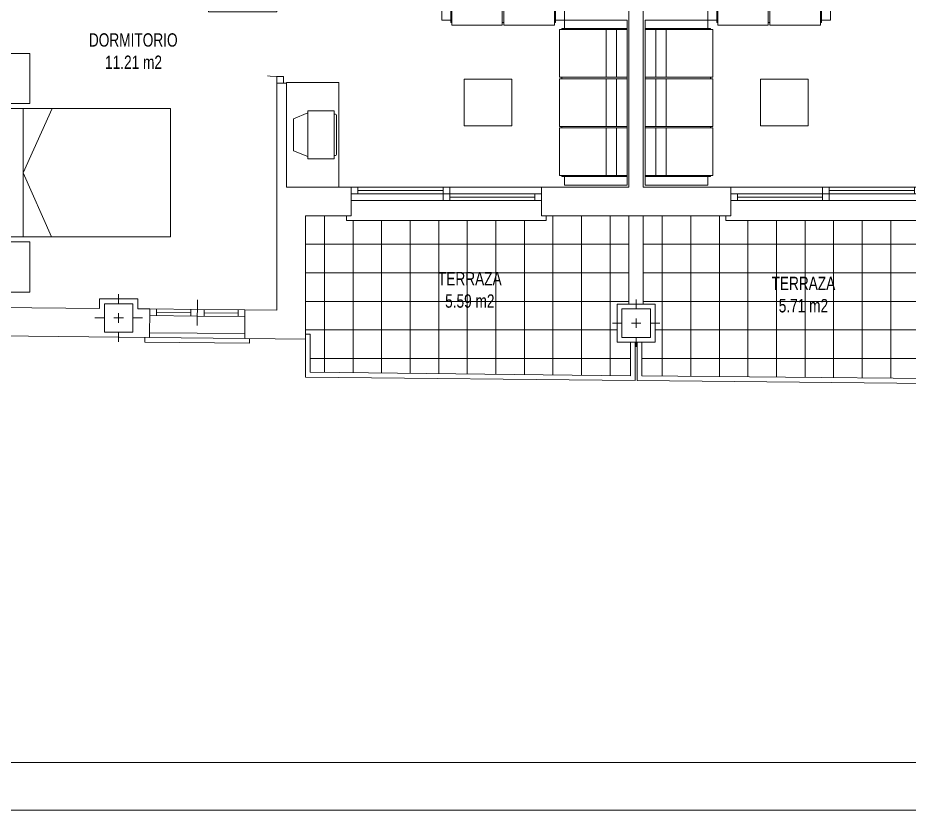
# Model space of a CAD drawing. Header units: millimetres. Extents: x 1426 to 1585, y -58 to 4.
# Drawn here: x 1487.88 to 1497.25, y -57.73 to -49.41 of the extents above; entities that cross this region are included whole.
import ezdxf
from ezdxf.enums import TextEntityAlignment as Align

# ---------------------------------------------------------------- set-up
doc = ezdxf.new("R2010")
doc.units = ezdxf.units.MM
doc.header["$LTSCALE"] = 0.35
doc.linetypes.add('DASHDOT', pattern=[1, 0.5, -0.25, 0, -0.25])
doc.linetypes.add('PUNTOS', pattern=[6.35, 0, -6.35])
doc.layers.get('0').update_dxf_attribs({"color": 5, "lineweight": 0})
for name, color, linetype, lineweight in [('BARRIDO_PUERTA', 251, 'PUNTOS', 0), ('CARPINTERIA', 4, 'Continuous', 0), ('CUBIERTA', 2, 'Continuous', 0), ('ESCALERAS', 7, 'Continuous', 0), ('FORMATO', 7, 'Continuous', 0), ('GRAFISMOS', 8, 'DASHDOT', 0), ('MUEBLES', 7, 'Continuous', 0), ('MUROS', 1, 'Continuous', 0), ('PILARES', 7, 'Continuous', 0), ('SOLERIA', 251, 'Continuous', 0), ('SUPERFICIES', 2, 'Continuous', 0), ('TEXTOS', 3, 'Continuous', 0)]:
    doc.layers.add(name, color=color, linetype=linetype, lineweight=lineweight)
doc.styles.add('SWIS721 Lt', font='swisscl.ttf')

# ---------------------------------------------------------------- blocks, each defined once
blk = doc.blocks.new('PILAR 30x30')
at = {"layer": 'GRAFISMOS', "ltscale": 0.5}
for p, q in [((0, 0.2499999999999858), (0, -0.2499999999999858)), ((0.2499999999999716, 0), (-0.25, 0))]:
    blk.add_line(p, q, dxfattribs=at)
at = {"layer": 'PILARES'}
blk.add_lwpolyline([(0.1499999999999773, -0.1500000000000021), (0.1499999999999773, 0.149999999999995), (-0.1500000000000057, 0.149999999999995), (-0.1500000000000057, -0.1500000000000021)], close=True, dxfattribs=at)
blk = doc.blocks.new('PSO_013A')
at = {"color": 0, "linetype": 'ByBlock'}
for p, q in [((-0.9721808199670221, -0.60237086099918), (-0.9721808199670221, 0)), ((-0.9721808199670221, 0), (0.9721808199670221, 0)), ((-0.8730565010684188, 0), (-0.8730565010684188, -0.60237086099918)), ((-0.8616190796570464, -0.6519330204484746), (-0.8616190796570464, 0)), ((-0.3011854304995865, -0.6519330204484746), (-0.3011854304995865, 0)), ((-0.2821230614806183, -0.6519330204484746), (-0.2821230614806183, 0)), ((0.2783105876768417, 0), (0.2783105876768417, -0.6519330204484746)), ((0.2973729566958099, -0.6519330204484746), (0.2973729566958099, 0)), ((0.8578066058532698, 0), (0.8578066058532698, -0.6519330204484746)), ((0.869244027264628, -0.60237086099918), (0.869244027264628, 0)), ((0.9721808199670221, 0), (0.9721808199670221, -0.60237086099918)), ((-0.3011854304995865, -0.1029367927023941), (-0.8616190796570464, -0.1029367927023941)), ((0.2783105876768417, -0.1029367927023941), (-0.2821230614806183, -0.1029367927023941)), ((0.8578066058532698, -0.1029367927023941), (0.2973729566958099, -0.1029367927023941)), ((-0.8616190796570464, -0.2020611116009974), (-0.3011854304995865, -0.2020611116009974)), ((-0.2821230614806183, -0.2020611116009974), (0.2783105876768417, -0.2020611116009974)), ((0.2973729566958099, -0.2020611116009974), (0.8578066058532698, -0.2020611116009974)), ((-0.8730565010684188, -0.60237086099918), (-0.9721808199670221, -0.60237086099918)), ((-0.8730565010684188, -0.6290581776257227), (-0.8730565010684188, -0.6061833348029708)), ((-0.8730565010684188, -0.6290581776257227), (-0.8616190796570464, -0.6290581776257227)), ((-0.3011854304995865, -0.6519330204484746), (-0.8616190796570464, -0.6519330204484746)), ((-0.2821230614806183, -0.6290581776257227), (-0.3011854304995865, -0.6290581776257298)), ((0.2783105876768417, -0.6519330204484746), (-0.2821230614806183, -0.6519330204484746)), ((0.2783105876768417, -0.6290581776257298), (0.2973729566958099, -0.6290581776257227)), ((0.8578066058532698, -0.6519330204484746), (0.2973729566958099, -0.6519330204484746)), ((0.8539941320494648, -0.6290581776257227), (0.869244027264628, -0.6290581776257227)), ((0.9721808199670221, -0.60237086099918), (0.869244027264628, -0.60237086099918)), ((0.869244027264628, -0.6290581776257227), (0.869244027264628, -0.6061833348029708))]:
    blk.add_line(p, q, dxfattribs=at)
blk = doc.blocks.new('PSO_012A')
at = {"color": 0, "linetype": 'ByBlock'}
for p, q in [((0.6805265739769197, 0), (-0.6805265739769197, 0)), ((-0.6805265739769197, 0), (-0.6805265739769197, -0.6023708609991729)), ((-0.5814022550783164, -0.6252457038219248), (-0.5814022550783164, 0)), ((-0.5699648336669441, 0), (-0.5699648336669441, -0.6519330204484746)), ((-0.009531184509484092, -0.6519330204484746), (-0.009531184509484092, 0)), ((0.009531184509484092, -0.6519330204484746), (0.009531184509484092, 0)), ((0.5699648336669441, 0), (0.5699648336669441, -0.6519330204484746)), ((0.5814022550783164, 0), (0.5814022550783164, -0.6252457038219248)), ((0.6805265739769197, -0.6023708609991694), (0.6805265739769197, 3.552713678800501e-15)), ((-0.5699648336669441, -0.09912431889859619), (-0.009531184509484092, -0.09912431889859619)), ((0.009531184509484092, -0.09912431889859619), (0.5699648336669441, -0.09912431889859619)), ((-0.009531184509484092, -0.2020611116009903), (-0.5699648336669441, -0.2020611116009903)), ((0.009531184509484092, -0.2020611116009903), (0.5699648336669441, -0.2020611116009903)), ((-0.6805265739769197, -0.6023708609991729), (-0.5814022550783164, -0.6023708609991729)), ((-0.5814022550783164, -0.6252457038219248), (-0.5737773074707349, -0.6252457038219248)), ((-0.5699648336669441, -0.6519330204484746), (-0.009531184509484092, -0.6519330204484746)), ((-0.009531184509484092, -0.6252457038219177), (0.009531184509484092, -0.6252457038219248)), ((0.5699648336669441, -0.6519330204484746), (0.009531184509484092, -0.6519330204484746)), ((0.5814022550783164, -0.6252457038219248), (0.5699648336669298, -0.6252457038219248)), ((0.5814022550783164, -0.6023708609991729), (0.6805265739769197, -0.6023708609991729))]:
    blk.add_line(p, q, dxfattribs=at)
blk = doc.blocks.new('A$C70ED1BAF')
at = {"layer": 'MUEBLES'}
for p, q in [((6.757653636668692e-07, 2.504010243155619), (0.4203018946498105, 2.504010243155619)), ((6.757653636668692e-07, 1.978633719550032), (6.757653636668692e-07, 2.504010243155619)), ((0.4203018946498105, 2.504010243155619), (0.4203018946498105, 2.451472590795049)), ((0.4203018946498105, 2.031171371910602), (0.4203018946498105, 2.451472590795049)), ((0.05253832812593373, 1.978633719550032), (6.757653636668692e-07, 1.978633719550032)), ((0.4203018946498105, 1.978633719550032), (0.05253832812593373, 1.978633719550032)), ((0.4203018946498105, 2.031171371910602), (0.4203018946498105, 1.978633719550032)), ((0.05253832812593373, 1.926096067189462), (6.757653636668692e-07, 1.926096067189462)), ((6.757653636668692e-07, 0.5760960671894679), (6.757653636668692e-07, 1.926096067189462)), ((0.05253832812593373, 1.926096067189462), (1.900000675765341, 1.926096067189462)), ((0.3515605242454285, 1.251096067189465), (0.6507561629969132, 1.926096067189462)), ((0.3515605242454285, 1.926096067189462), (0.3515605242454285, 0.5760960671894679)), ((1.900000675765341, 1.926096067189462), (1.900000675765341, 0.5760960671894679)), ((0.6560701479028239, 0.5760960671894679), (0.3515605242454285, 1.251096067189465)), ((0.05253832812593373, 0.5760960671894679), (6.757653636668692e-07, 0.5760960671894679)), ((1.900000675765341, 0.5760960671894679), (0.05253832812593373, 0.5760960671894679)), ((0.05253832812593373, 0.5253766928542234), (6.757653636668692e-07, 0.5253766928542234)), ((6.757653636668692e-07, 1.692486364390788e-07), (6.757653636668692e-07, 0.5253766928542234)), ((0.05253832812593373, 0.5253766928542234), (0.4203018946498105, 0.5253766928542234)), ((0.4203018946498105, 0.5253766928542234), (0.4203018946498105, 0.4728390404936533)), ((0.4203018946498105, 0.0525378216092065), (0.4203018946498105, 0.4728390404936533)), ((0.4203018946498105, 1.692486364390788e-07), (6.757653636668692e-07, 1.692486364390788e-07)), ((0.4203018946498105, 0.0525378216092065), (0.4203018946498105, 1.692486364390788e-07))]:
    blk.add_line(p, q, dxfattribs=at)
blk = doc.blocks.new('M TV')
at = {"layer": 'MUEBLES'}
for p, q in [((-0.2303601654439262, -0.1722289567064763), (-0.1675274438043743, -0.02284145670637372)), ((0.1675274438043743, -0.02284145670637372), (-0.1675274438043743, -0.02284145670637372)), ((0.2303601654439262, -0.1722289567064763), (0.1675274438043743, -0.02284145670637372)), ((-0.2523437499999091, -0.1722289567064763), (-0.2523437499999091, -0.4495745455965334)), ((0.2523437499999091, -0.1722289567064763), (-0.2523437499999091, -0.1722289567064763)), ((0.2523437499999091, -0.4495745455965334), (0.2523437499999091, -0.1722289567064763)), ((0.2523437499999091, -0.4495745455965334), (-0.2523437499999091, -0.4495745455965334)), ((0.2154409661770842, -0.4495745455965334), (0.2154409661770842, -0.4643129869309632)), ((0.2053472161769605, -0.4744067369306322), (-0.2089433424189338, -0.4744067369306322))]:
    blk.add_line(p, q, dxfattribs=at)
blk.add_lwpolyline([(-0.2190370924190574, -0.4643129869309632), (-0.2190370924190574, -0.4495745455965334)], dxfattribs=at)
for centre, start, end in [((-0.2087955824222263, -0.4643129869309632), 180, 270), ((0.2054949761741227, -0.4643129869309632), 270, 0)]:
    blk.add_arc(centre, 0.01009374999999807, start, end, dxfattribs=at)
blk = doc.blocks.new('C VC200')
at = {"layer": 'CARPINTERIA'}
for p, q in [((2, 0), (0, 0)), ((0.07000000000061846, 0), (0.07000000000061846, -0.07000000000016371)), ((0.9650000000015098, 0), (0.9650000000015098, -0.1400000000007822)), ((1.035000000001673, 0), (1.035000000001673, -0.1400000000003274)), ((2, -0.06999999999970896), (0, -0.07000000000016371)), ((0.9650000000015098, -0.03500000000030923), (0.07000000000061846, -0.03500000000030923)), ((1.930000000000291, -0.06999999999970896), (1.930000000000291, -0.1399999999998727)), ((2, -0.1399999999998727), (4.547473508864641e-13, -0.1400000000007822)), ((1.930000000000291, -0.1050000000000182), (1.035000000001673, -0.1050000000004729)), ((-0.0499999999992724, -0.3500000000003638), (-0.0499999999992724, -0.3000000000001819)), ((2.050000000000182, -0.3499999999999091), (-0.0499999999992724, -0.3500000000003638)), ((2.050000000000182, -0.2999999999997272), (2.050000000000182, -0.3499999999999091))]:
    blk.add_line(p, q, dxfattribs=at)
blk = doc.blocks.new('C P072')
at = {"layer": 'BARRIDO_PUERTA'}
blk.add_arc((0.06790447680714351, -0.0008679941265654634), 0.722096044878664, 0.06887229536583446, 86.65797362140653, dxfattribs=at)
at = {"layer": 'CARPINTERIA'}
for p, q in [((0.07000000000016371, 0.7200000000002547), (0.1100000000005821, 0.7200000000002547)), ((0.07000000000016371, 0), (0.07000000000016371, 0.7200000000002547)), ((0.1100000000005821, 0.7200000000002547), (0.1100000000005821, 0)), ((0, 0), (0.07000000000016371, 0)), ((0.1100000000005821, 0), (0.07000000000016371, 0)), ((0.07000000000016371, 0), (0.07000000000016371, -0.07000000000016371)), ((0.7900000000004184, 0), (0.7900000000004184, -0.07000000000016371)), ((0.8600000000005821, -9.094947017729282e-13), (0.7900000000004184, 0)), ((0.07000000000016371, -0.07000000000016371), (0, -0.07000000000016371)), ((0.7900000000004184, -0.07000000000016371), (0.8600000000005821, -0.07000000000061846))]:
    blk.add_line(p, q, dxfattribs=at)
blk = doc.blocks.new('C VA100')
at = {"layer": 'CARPINTERIA'}
for p, q in [((0.5, -0.1700000000000728), (0.5, 0.09999999999854481)), ((0.5000000000004547, 0), (0, 0)), ((0.07000000000061846, 0), (0.07000000000061846, -0.07000000000016371)), ((0.4300000000007458, 0), (0.4300000000007458, -0.07000000000016371)), ((1, 4.547473508864641e-13), (0.5, 0)), ((0.5700000000006185, 0), (0.5700000000006185, -0.07000000000016371)), ((0.930000000000291, 4.547473508864641e-13), (0.930000000000291, -0.06999999999970896)), ((0.5000000000004547, -0.07000000000016371), (0, -0.07000000000016371)), ((0.4300000000007458, -0.03500000000030923), (0.07000000000061846, -0.03500000000030923)), ((1, -0.06999999999970896), (0.5, -0.07000000000016371)), ((0.930000000000291, -0.03499999999985448), (0.5700000000006185, -0.03500000000030923)), ((-0.0499999999992724, -0.3500000000003638), (-0.0499999999992724, -0.3000000000001819)), ((1.050000000000182, -0.3499999999999091), (-0.0499999999992724, -0.3500000000003638)), ((1.050000000000182, -0.2999999999997272), (1.050000000000182, -0.3499999999999091))]:
    blk.add_line(p, q, dxfattribs=at)

msp = doc.modelspace()

# ---------------------------------------------------------------- hatches: boundary and pattern name
at = {"layer": 'SOLERIA', "linetype": 'Continuous'}
h = msp.add_hatch(dxfattribs=at)
h.set_pattern_fill('ANSI37', color=256, scale=2.4, angle=45, style=0)
h.set_pattern_definition([(90, (1492.60201424758, -51.4854804333695), (-0.3, 5.551115123125783e-17), []), (180, (1492.60201424758, -51.4854804333695), (-5.551115123125783e-17, -0.3), [])])
h.paths.add_polyline_path([(1494.301611202042, -51.4854804333695), (1493.432778599157, -51.4854804333695), (1493.432778599157, -51.53548043336954), (1491.332778599158, -51.53548043336999), (1491.332778599158, -51.4854804333695), (1490.902417293117, -51.4854804333695), (1490.902417293115, -52.73059051365664), (1490.952417293115, -52.73008620063167), (1490.952417293115, -53.13028053712637), (1494.316615040195, -53.16625769880201), (1494.316615040194, -52.81420146176919), (1494.176615040194, -52.81420146176921), (1494.176615040194, -52.41420146176922), (1494.301611202042, -52.41420146176922)])
h = msp.add_hatch(dxfattribs=at)
h.set_pattern_fill('ANSI37', color=256, scale=2.4, angle=45, style=0)
h.set_pattern_definition([(90, (1496.151215832808, -51.4854804333695), (-0.3, 5.551115123125783e-17), []), (180, (1496.151215832808, -51.4854804333695), (-5.551115123125783e-17, -0.3), [])])
h.paths.add_polyline_path([(1497.850812787271, -51.48548043336951), (1497.420464010902, -51.4854804333695), (1497.420464010902, -51.53548043336999), (1495.320464010902, -51.53548043336955), (1495.320464010902, -51.48548043336945), (1494.451618878345, -51.4854804333695), (1494.451618878345, -52.41420146176922), (1494.576615040194, -52.41420146176922), (1494.576615040194, -52.81420146176919), (1494.436615040192, -52.81420146176919), (1494.436615040192, -53.16625769880201), (1497.800812787271, -53.20018987365054), (1497.800812787271, -52.80016952763882), (1497.850812787271, -52.80067384066378)])

# ---------------------------------------------------------------- linework, layer by layer
at = {"layer": 'CUBIERTA'}
for p, q in [((1494.301611202043, -51.48548043336957), (1494.301611202043, -52.41420146176927)), ((1494.451618878346, -51.48548043336954), (1494.451618878346, -52.41420146176927))]:
    msp.add_line(p, q, dxfattribs=at)
at = {"layer": 'ESCALERAS'}
for p, q in [((1489.264207938817, -52.71406710735766), (1490.264096042557, -52.72415223924244)), ((1489.263703651442, -52.76406456423542), (1490.263591755183, -52.7741496961202)), ((1490.952417293115, -52.73008620063172), (1490.902417293115, -52.7305905136567)), ((1490.902417293115, -52.78059305690741), (1490.902417293115, -53.18061340292019)), ((1490.952417293115, -52.7300862006317), (1490.952417293116, -53.13028053712643)), ((1494.316615040195, -53.16625769880208), (1494.316615040195, -52.81420146176925)), ((1494.366615040193, -53.2156550664237), (1494.366615040193, -52.81420146176925)), ((1494.386615040193, -53.2156550664237), (1494.386615040193, -52.81420146176925)), ((1494.436615040193, -53.16625769880208), (1494.436615040193, -52.81420146176925)), ((1490.902417293115, -53.18061340292019), (1494.366615040193, -53.21555420381871)), ((1494.316615040195, -53.16625769880208), (1490.952417293116, -53.13028053712643)), ((1494.436615040193, -53.16625769880208), (1497.800812787271, -53.20018987365061)), ((1497.850812787271, -53.25069023391857), (1494.386615040193, -53.2156550664237))]:
    msp.add_line(p, q, dxfattribs=at)
at = {"layer": 'FORMATO'}
msp.add_lwpolyline([(1531.448353036657, -28.02988439646706), (1531.448353036657, -57.72988439646665), (1478.948353036657, -57.72988439646625), (1478.948353036657, -28.02988439646666)], close=True, dxfattribs=at)
at = {"layer": 'FORMATO', "color": 1}
msp.add_lwpolyline([(1530.948353036657, -28.52988439646708), (1530.948353036657, -57.22988439646667), (1479.448353036657, -57.22988439646625), (1479.448353036657, -28.52988439646666)], close=True, dxfattribs=at)
at = {"layer": 'MUEBLES'}
for points in [[(1491.252424176935, -50.0854804333695), (1490.702424176935, -50.0854804333695), (1490.702424176935, -51.18548043336953), (1491.252424176935, -51.18548043336953)], [(1493.069939096014, -50.0508861026099), (1492.569939096014, -50.0508861026099), (1492.569939096014, -50.54197952603415), (1493.069939096014, -50.54197952603415)], [(1495.683303514046, -50.0508861026099), (1496.183303514047, -50.0508861026099), (1496.183303514047, -50.54197952603415), (1495.683303514046, -50.54197952603415)]]:
    msp.add_lwpolyline(points, close=True, dxfattribs=at)
at = {"layer": 'MUROS', "lineweight": 0}
for p, q in [((1494.301611202043, -46.82965166303891), (1494.301611202042, -51.18548043336956)), ((1494.451631408018, -46.82965166303891), (1494.451631408018, -51.18548043336956)), ((1490.602417293116, -52.47755191924802), (1490.602417293119, -50.09375831350273)), ((1490.70241447019, -50.09375831350273), (1490.702414470188, -51.18548043336964)), ((1490.702424176935, -51.18548043336953), (1490.702424176936, -50.09375831350273)), ((1490.902417293115, -52.78059305690741), (1490.902417293117, -51.48548043336954)), ((1488.739106791396, -52.45875808413627), (1487.564269616964, -52.44690837035049)), ((1488.739106791396, -52.35927511355522), (1489.139106791396, -52.35927511355523)), ((1488.739106791396, -52.45875808413627), (1488.739106791396, -52.35927511355522)), ((1489.139106791396, -52.46279258833606), (1489.139106791396, -52.35927511355523)), ((1489.266729375689, -52.46407982296687), (1489.139106791396, -52.46279258833606)), ((1489.263703651442, -52.76406456423542), (1489.266729375689, -52.46407982296703)), ((1490.266617479429, -52.47416495485158), (1490.263591755183, -52.77414969612028)), ((1490.602417293116, -52.47755191924802), (1490.266617479429, -52.47416495485152)), ((1489.263703651442, -52.76406456423349), (1487.264269616964, -52.74389775171031)), ((1490.902417293115, -52.78059305690741), (1490.263591755183, -52.77414969611814))]:
    msp.add_line(p, q, dxfattribs=at)
at = {"layer": 'MUROS'}
for p, q in [((1490.602417293121, -50.09375831350273), (1490.702424176936, -50.09375831350273)), ((1490.702424176935, -51.18548043336953), (1491.382778599158, -51.18548043336953)), ((1491.382778599158, -51.18548043336953), (1491.382778599158, -51.48548043336954)), ((1493.382778599157, -51.18548043336953), (1493.382778599157, -51.48548043336954)), ((1493.382778599157, -51.18548043336953), (1494.301611202042, -51.18548043336956)), ((1495.370464010903, -51.18548043336953), (1494.451631408018, -51.18548043336956)), ((1495.370464010903, -51.18548043336953), (1495.370464010903, -51.48548043336954)), ((1490.902417293117, -51.48548043336954), (1491.382778599158, -51.48548043336954)), ((1495.370451481232, -51.48548043336951), (1493.382778599157, -51.4854804333696))]:
    msp.add_line(p, q, dxfattribs=at)
msp.add_lwpolyline([(1494.176615040194, -52.41420146176927), (1494.576615040194, -52.41420146176927), (1494.576615040194, -52.81420146176928), (1494.176615040194, -52.81420146176928)], close=True, dxfattribs=at)

# ---------------------------------------------------------------- block references
at = {"layer": 'CARPINTERIA', "xscale": -1, "rotation": 90}
msp.add_blockref('C P072', (1490.602426999866, -49.23375831350214), dxfattribs=at)
at = {"layer": 'CARPINTERIA'}
msp.add_blockref('C VC200', (1491.382778599157, -51.1854804333697), dxfattribs=at)
at = {"layer": 'CARPINTERIA', "xscale": -1}
msp.add_blockref('C VC200', (1497.370464010903, -51.1854804333697), dxfattribs=at)
at = {"layer": 'CARPINTERIA', "rotation": 359.422119438226}
msp.add_blockref('C VA100', (1489.266729375689, -52.46407982296703), dxfattribs=at)
at = {"layer": 'MUEBLES', "yscale": 1.091629447774096, "zscale": 0.8895866038723401}
for p, xscale in [((1492.979092320957, -48.77322078547079), -0.9477224144802676), ((1495.774150289104, -48.77322078547079), 0.9477224144802676)]:
    msp.add_blockref('PSO_012A', p, dxfattribs=dict(at, xscale=xscale))
for p, xscale, rotation in [((1494.281608379112, -50.29813349459406), 0.8921662729418358, 270), ((1494.471634230948, -50.29813349459406), -0.8921662729418358, 90)]:
    msp.add_blockref('PSO_013A', p, dxfattribs=dict(at, xscale=xscale, rotation=rotation))
at = {"layer": 'MUEBLES', "xscale": -1, "rotation": 180}
msp.add_blockref('A$C70ED1BAF', (1487.584268941198, -49.78263656965309), dxfattribs=at)
at = {"layer": 'MUEBLES', "rotation": 90}
msp.add_blockref('M TV', (1490.753800080117, -50.63458140180902), dxfattribs=at)
at = {"layer": 'PILARES'}
for p in [(1488.939106791396, -52.55927511355521), (1494.376615040194, -52.61420146190364)]:
    msp.add_blockref('PILAR 30x30', p, dxfattribs=at)

# ---------------------------------------------------------------- texts
at = {"layer": 'SUPERFICIES', "style": 'SWIS721 Lt'}
for s, p in [('11.21 m2', (1489.095433832189, -49.80324567049272)), ('5.59 m2', (1492.628874536167, -52.31134113591556)), ('5.71 m2', (1496.13436841409, -52.36054590758558))]:
    msp.add_text(s, height=0.14, dxfattribs=at).set_placement(p, align=Align.TOP_CENTER)
at = {"layer": 'TEXTOS', "style": 'SWIS721 Lt'}
for s, p in [('DORMITORIO', (1489.092677990607, -49.6388808911011)), ('TERRAZA', (1492.628874536167, -52.14697635652394)), ('TERRAZA', (1496.13436841409, -52.19618112819396))]:
    msp.add_text(s, height=0.14, dxfattribs=at).set_placement(p, align=Align.MIDDLE)

doc.saveas('drawing.dxf')
